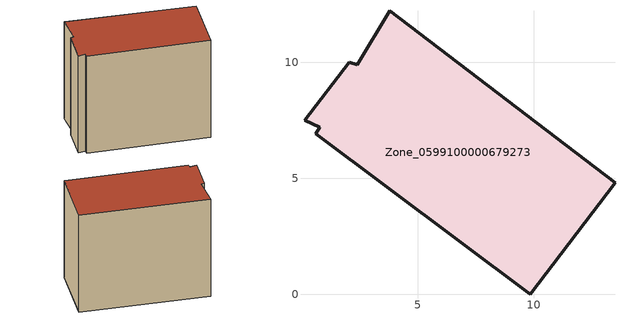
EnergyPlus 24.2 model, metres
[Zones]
Zone_0599100000679273
 floor ground (C_G): 2.39,9.9 3.77,12.21 13.5,4.8 9.85,0 0.59,6.91 0.77,7.2 0.11,7.49 2.05,10 z0
 wall outside (C_F): 9.85,0 13.5,4.8 3.77,12.21 2.39,9.9 2.05,10 0.11,7.49 0.77,7.2 0.59,6.91 9.85,0 z0:10.34
 roof outside (C_R): 3.77,12.21 2.39,9.9 2.05,10 0.11,7.49 0.77,7.2 0.59,6.91 9.85,0 13.5,4.8 z10.34
[BUILDING]
Pand.0599100000679273: North Axis=0; Terrain=City; Loads Convergence Tolerance Value=0.04; Temperature Convergence Tolerance Value=0.4; Solar Distribution=FullExterior; Maximum Number of Warmup Days=25; Minimum Number of Warmup Days=1
[Site:Location]
Rotterdam.The.Hague.AP_ZH_NLD Design_Conditions: Latitude=51.96; Longitude=4.45; Time Zone=1; Elevation=-4.5
[SITE:GROUNDTEMPERATURE:BUILDINGSURFACE]
18, 18, 18, 18, 18, 18, 18, 18, 18, 18, 18, 18
[MATERIAL] Thermal Absorptance=0.9; Solar Absorptance=0.7; Visible Absorptance=0.7
Name | Roughness | Thickness | Conductivity | Density | Specific Heat
G.TI.1946-1964 | MediumSmooth | 0.15 | 1 | 540 | 1210
F.TI.1946-1964 | Rough | 0.3 | 0.857143 | 1920 | 840
R.TI.1946-1964 | MediumRough | 0.2 | 0.277778 | 1500 | 1000
[CONSTRUCTION]
C_G: G.TI.1946-1964
C_F: F.TI.1946-1964
C_R: R.TI.1946-1964
[ZONE]
Zone_0599100000679273: Type=1; Multiplier=1; Ceiling Height=Autocalculate; Volume=Autocalculate; Floor Area=autocalculate; Part of Total Floor Area=Yes
[ZONEINFILTRATION:DESIGNFLOWRATE]
Infil_Zone_0599100000679273: Zone or ZoneList or Space or SpaceList=Zone_0599100000679273; Schedule=AlwaysOn; Design Flow Rate Calculation Method=Flow/Area; Flow Rate per Floor Area=0.003; Constant Term Coefficient=1; Temperature Term Coefficient=0; Velocity Term Coefficient=0; Velocity Squared Term Coefficient=0
[HVACTEMPLATE:ZONE:IDEALLOADSAIRSYSTEM]
Zone_0599100000679273: Maximum Heating Supply Air Temperature=50; Minimum Cooling Supply Air Temperature=13; Maximum Heating Supply Air Humidity Ratio=0.0156; Minimum Cooling Supply Air Humidity Ratio=0.0077; Heating Limit=NoLimit; Cooling Limit=NoLimit; Dehumidification Control Type=ConstantSensibleHeatRatio; Cooling Sensible Heat Ratio=0.7; Dehumidification Setpoint=60; Humidification Control Type=None; Humidification Setpoint=30; Outdoor Air Method=None; Outdoor Air Flow Rate per Person=0.00944; Outdoor Air Flow Rate per Zone Floor Area=0; Outdoor Air Flow Rate per Zone=0; Demand Controlled Ventilation Type=None; Outdoor Air Economizer Type=NoEconomizer; Heat Recovery Type=None; Sensible Heat Recovery Effectiveness=0.7; Latent Heat Recovery Effectiveness=0.65
[ZONECONTROL:THERMOSTAT]
ThermostatControl_Zone_0599100000679273: Zone or ZoneList=Zone_0599100000679273; Control Type Schedule=DualSetpointControlType; Control 1=Thermostat_Zone_0599100000679273; Temperature Difference Between Cutout And Setpoint=0
[THERMOSTATSETPOINT:DUALSETPOINT]
Thermostat_Zone_0599100000679273: Heating Setpoint Temperature Schedule=HeatingSetpoint_Zone_0599100000679273; Cooling Setpoint Temperature Schedule=CoolingSetpoint_Zone_0599100000679273
[SCHEDULE:COMPACT]
HeatingSetpoint_Zone_0599100000679273: Through: 12/31, For: AllDays, Until: 24:00, 21
CoolingSetpoint_Zone_0599100000679273: Through: 12/31, For: AllDays, Until: 24:00, 24
DualSetpointControlType: Through: 12/31, For: AllDays, Until: 24:00, 4
AlwaysOn: Through: 12/31, For: AllDays, Until: 24:00, 1
